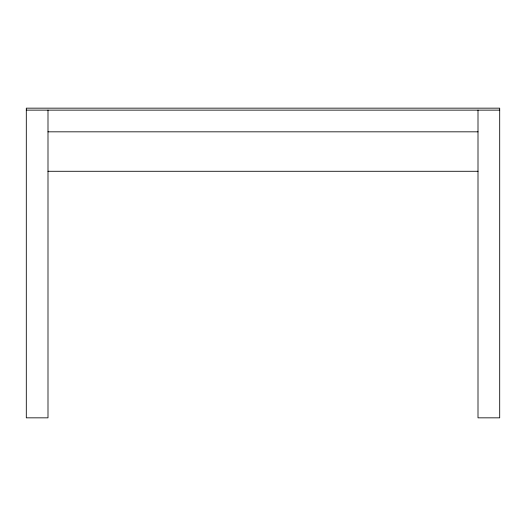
<?xml version="1.0" encoding="UTF-8"?>
<svg xmlns="http://www.w3.org/2000/svg" width="526" height="526" viewBox="0 0 526 526"><rect width="100%" height="100%" fill="white"/><g stroke="black" fill="none" stroke-linecap="round" stroke-linejoin="round"><path stroke-width="0.79" d="M26.3 110.131L499.7 110.131M47.997 131.829L478.002 131.829M47.997 171.279L478.002 171.279M478.002 110.131L478.002 417.841L499.7 417.841L499.7 108.159L26.3 108.159L26.3 417.841L47.997 417.841L47.997 110.131"/></g></svg>
